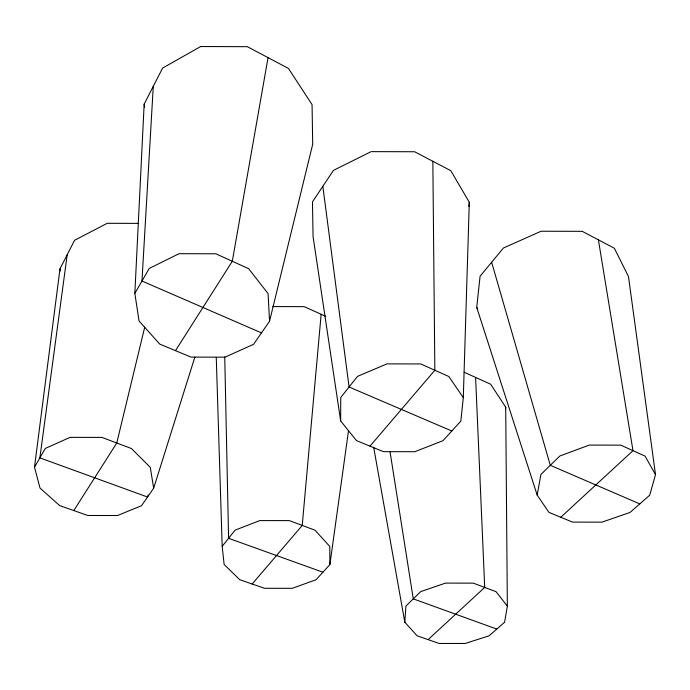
<?xml version="1.0" encoding="UTF-8"?>
<svg xmlns="http://www.w3.org/2000/svg" width="690" height="690" viewBox="0 0 690 690"><rect width="100%" height="100%" fill="white"/><g stroke="black" fill="none" stroke-linecap="round" stroke-linejoin="round"><path stroke-width="1.03" d="M340.662 420.943L340.748 397.449L357.541 376.361L386.995 363.88L420.736 363.94L448.819 376.516L463.3 397.638L460.842 421.124L442.954 440.712L414.785 451.709L383.416 451.665L356.428 440.591L340.662 420.943L313.062 236.61L312.475 201.868L333.434 170.387L371.108 151.636L414.63 151.748L450.811 170.689L469.304 202.248L463.3 397.638M134.843 293.371L144.167 104.138L162.607 68.077L200.635 46.541L247.348 46.678L288.463 68.448L312.061 104.621L312.699 144.253L269.531 321.298L253.566 344.301L225 357.17L191.018 357.11L159.778 344.129L139.078 321.048L134.843 293.371L149.23 268.462L179.02 253.696L215.806 253.782L248.624 268.677L268.099 293.647L269.531 321.298M153.275 86.319L141.968 281.037L261.484 332.899M404.806 622.182L405.927 606.027L420.719 591.606L445.499 583.11L473.297 583.136L496.024 591.666L507.348 606.096L504.588 622.242L489.098 635.809L465.241 643.46L439.082 643.451L417.053 635.766L404.806 622.182L373.67 447.249M321.143 314.261L302.229 525.444L252.178 584.016M468.907 206.457L469.304 202.248M476.721 307.395L480.085 276.207L503.441 248.003L541.124 231.228L582.222 231.322L614.367 248.253L628.469 276.518L655.5 474.616L649.704 495.222L630.013 512.454L601.939 522.149L572.519 522.114L548.921 512.368L537.182 495.092L476.721 307.395L477.842 309.18M194.882 357.049L153.663 488.218L141.536 505.692L117.55 515.516L87.846 515.49L59.642 505.598L40.029 488.08L34.5 467.165L59.987 268.833L74.58 240.284L107.235 223.301L138.06 223.37M67.206 254.705L39.865 457.875L147.548 497.024L148.186 494.963M216.263 357.593L222.189 546.351L224.129 564.48L239.732 579.695L264.52 588.294L292.215 588.32L316.029 579.764L329.889 564.575L348.545 430.474M505.408 409.299L505.71 407.178L490.659 384.227L464.172 372.255M268.048 57.641L232.306 261.269L175.484 350.649M537.182 495.092L540.9 474.47L559.84 456.004L589.251 445.093L620.759 445.145L645.098 456.125L655.5 474.616M144.753 327.069L116.765 443.006L73.804 510.566M34.5 467.165L45.316 448.431L70.104 437.356L101.93 437.408L131.454 448.552L150.265 467.311L153.663 488.218M222.189 546.351L235.083 530.144L259.768 520.588L289.3 520.614L315.054 530.231L329.777 546.454L329.889 564.575M369.987 446.154L434.847 370.263L432.837 161.279M428.111 639.621L484.708 587.414L475.6 377.421M560.772 517.267L632.989 450.656L598.394 239.835M272.636 306.584L304.204 306.645L325.792 316.356M322.911 572.217L228.588 538.303L224.742 356.894M496.791 629.073L413.276 598.868L390.083 452.019M451.821 431L349.071 386.995L322.842 186.309M639.785 503.907L550.301 465.31L491.642 262.252M59.987 268.833L60.418 270.937M144.167 104.138L144.572 107.278M505.71 407.178L507.348 606.096"/></g></svg>
